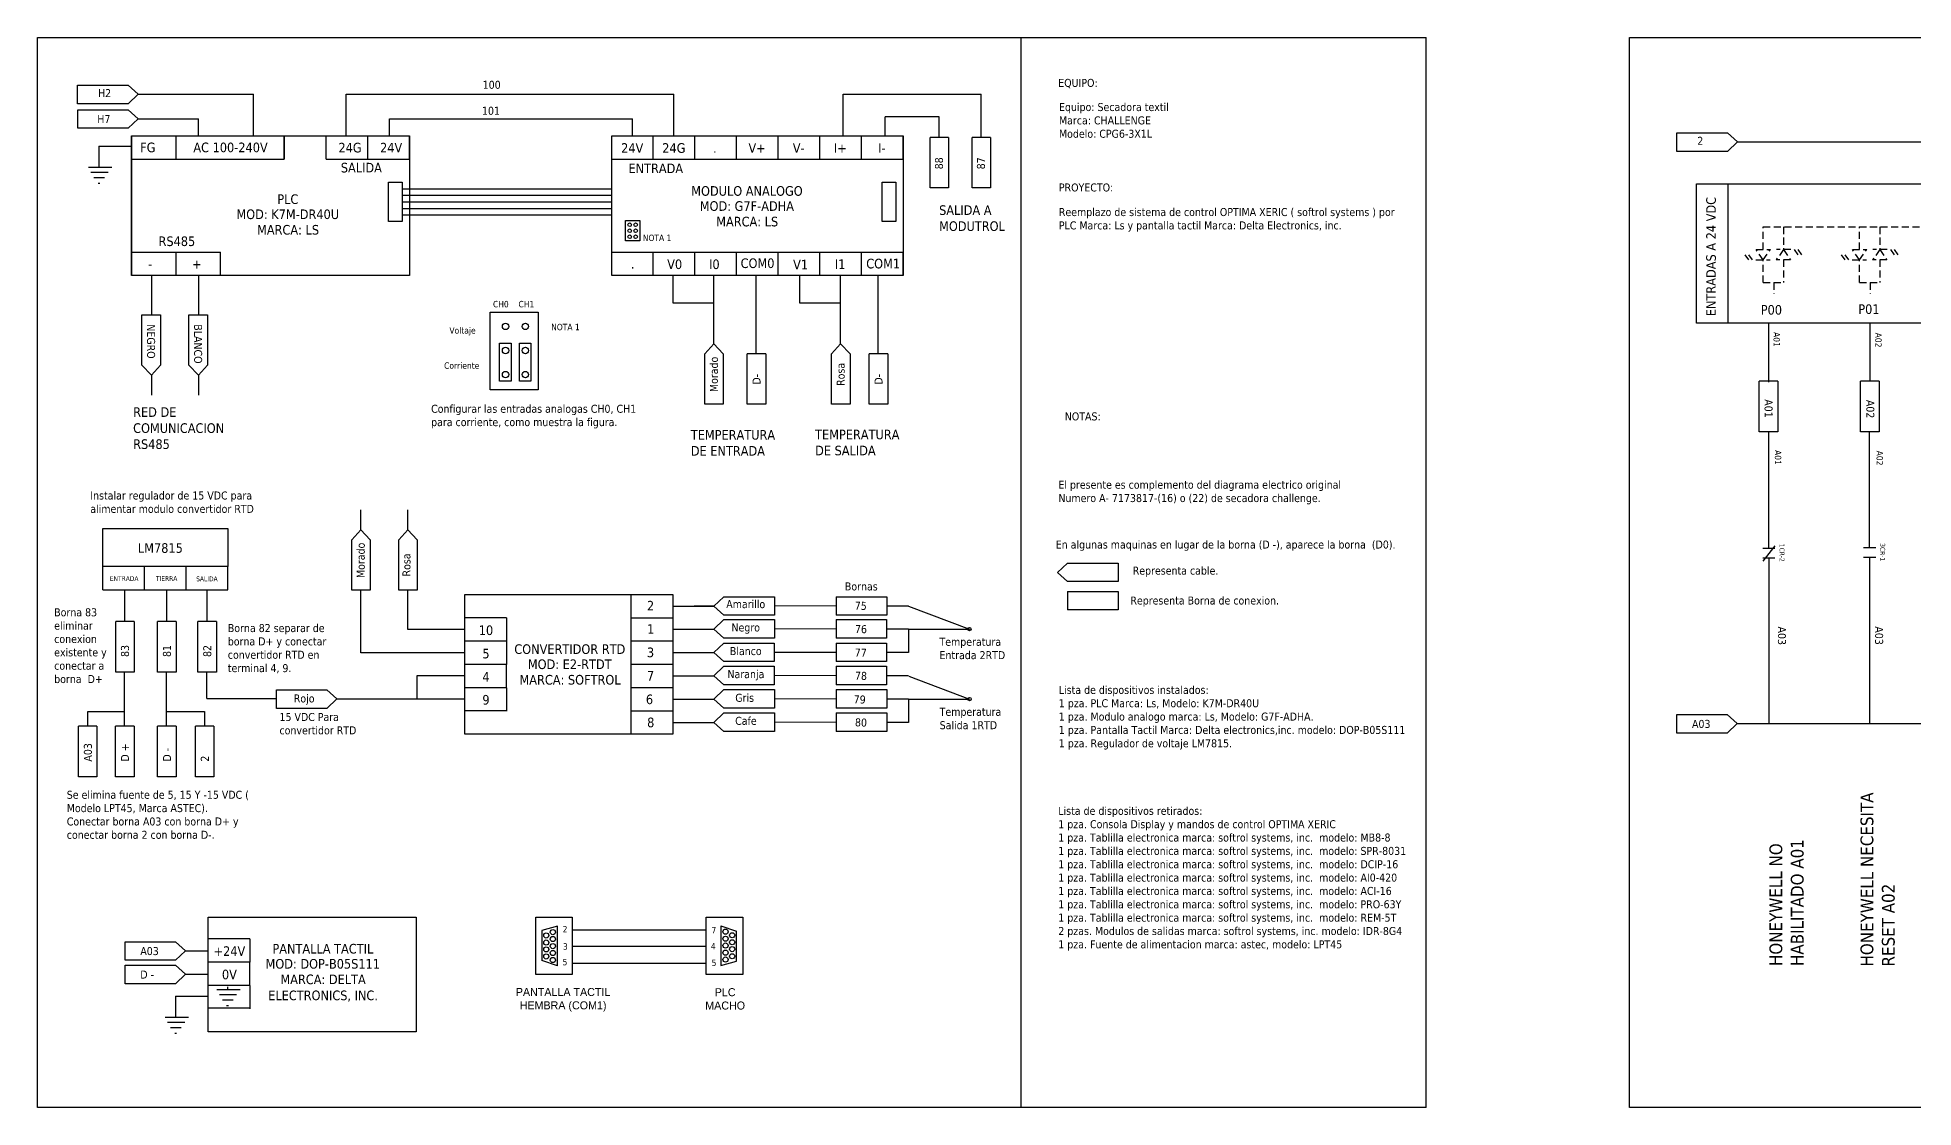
# Model space of a CAD drawing. Header units: millimetres. Extents: x 608 to 3138, y 804 to 1552.
# Drawn here: x 608 to 1194, y 1218 to 1552 of the extents above; entities that cross this region are included whole.
import ezdxf
from ezdxf.enums import TextEntityAlignment as Align

# ---------------------------------------------------------------- set-up
doc = ezdxf.new("R2010")
doc.units = ezdxf.units.MM
doc.linetypes.add('LÍNEAS_OCULTAS2', pattern=[4.7625, 3.175, -1.5875])
doc.layers.add('0 @ 1', color=7, linetype='Continuous')
doc.layers.add('Capa1', color=7, linetype='LÍNEAS_OCULTAS2')
doc.styles.add('Tahoma', font='tahoma.ttf')

# ---------------------------------------------------------------- blocks, each defined once
blk = doc.blocks.new('*U20')
at = {"linetype": 'Continuous'}
for p, q in [((-2.4, 1.92), (2.4, -1.92)), ((-1.5, 1.92), (-1.5, -1.92)), ((1.5, 1.92), (1.5, -1.92))]:
    blk.add_line(p, q, dxfattribs=at)
at = {"style": 'Tahoma'}
for tag, p in [('Descripción', (0, 8.73)), ('Diseñador de referencia', (-0.18, 3.37))]:
    blk.add_attdef(tag, text='', height=1.5, dxfattribs=at).set_placement(p, align=Align.CENTER)
at = {"linetype": 'Continuous', "style": 'Tahoma', "flags": 8}
blk.add_attdef('Terminal 1', text='', height=1.5, dxfattribs=at).set_placement((-3.17, -0.8), align=Align.TOP_RIGHT)
blk.add_attdef('Terminal 2', text='', height=1.5, dxfattribs=at).set_placement((3.17, -0.8), align=Align.TOP_LEFT)
blk = doc.blocks.new('*U23')
at = {"linetype": 'Continuous'}
for p, q in [((-1.5, 1.92), (-1.5, -1.92)), ((1.5, 1.92), (1.5, -1.92))]:
    blk.add_line(p, q, dxfattribs=at)
at = {"style": 'Tahoma'}
for tag, p in [('Descripción', (0, 8.73)), ('Diseñador de referencia', (-0.18, 3.37))]:
    blk.add_attdef(tag, text='', height=1.5, dxfattribs=at).set_placement(p, align=Align.CENTER)
at = {"linetype": 'Continuous', "style": 'Tahoma', "flags": 8}
blk.add_attdef('Terminal 1', text='', height=1.5, dxfattribs=at).set_placement((-3.17, -0.8), align=Align.TOP_RIGHT)
blk.add_attdef('Terminal 2', text='', height=1.5, dxfattribs=at).set_placement((3.17, -0.8), align=Align.TOP_LEFT)

msp = doc.modelspace()

# ---------------------------------------------------------------- linework, layer by layer
for p, q in [((608.055, 1217.78), (608.055, 1551.78)), ((608.055, 1551.78), (1041.85, 1551.78)), ((915.194, 1551.78), (915.194, 1217.78)), ((1041.85, 1217.78), (1041.85, 1551.78)), ((1105.353, 1217.78), (1105.353, 1551.78)), ((1105.353, 1551.78), (1539.148, 1551.78)), ((620.594, 1536.894), (636.363, 1536.894)), ((620.594, 1531.13), (620.594, 1536.894)), ((636.363, 1536.894), (639.487, 1534.087)), ((636.363, 1531.13), (620.594, 1531.13)), ((639.487, 1534.087), (636.363, 1531.13)), ((639.487, 1534.087), (675.497, 1534.087)), ((675.497, 1521.052), (675.497, 1534.087)), ((704.455, 1534.087), (806.774, 1534.087)), ((704.455, 1521.052), (704.455, 1534.087)), ((806.774, 1521.052), (806.774, 1534.087)), ((859.66, 1521.052), (859.66, 1534.087)), ((859.66, 1534.087), (902.773, 1534.087)), ((902.773, 1520.606), (902.773, 1534.087)), ((620.619, 1529.204), (636.389, 1529.204)), ((620.619, 1523.44), (620.619, 1529.204)), ((636.389, 1529.204), (639.512, 1526.397)), ((639.512, 1526.397), (636.389, 1523.44)), ((639.512, 1526.397), (658.386, 1526.397)), ((658.386, 1521.052), (658.386, 1526.397)), ((717.99, 1526.397), (793.931, 1526.397)), ((717.99, 1521.052), (717.99, 1526.397)), ((793.931, 1521.052), (793.931, 1526.397)), ((872.795, 1521.052), (872.795, 1526.988)), ((889.673, 1526.988), (872.795, 1526.988)), ((889.673, 1520.606), (889.673, 1526.988)), ((636.389, 1523.44), (620.619, 1523.44)), ((627.247, 1517.852), (627.247, 1511.362)), ((627.247, 1517.852), (637.45, 1517.852)), ((651.353, 1513.765), (651.353, 1521.052)), ((685.093, 1513.765), (685.093, 1521.052)), ((685.194, 1513.765), (685.194, 1521.052)), ((698.194, 1513.765), (698.194, 1521.052)), ((711.194, 1513.765), (711.194, 1521.052)), ((724.194, 1513.765), (724.194, 1521.052)), ((800.405, 1513.765), (800.405, 1521.052)), ((813.405, 1513.765), (813.405, 1521.052)), ((826.405, 1513.765), (826.405, 1521.052)), ((839.405, 1513.765), (839.405, 1521.052)), ((852.405, 1513.765), (852.405, 1521.052)), ((865.405, 1513.765), (865.405, 1521.052)), ((878.405, 1513.765), (878.405, 1521.052)), ((886.866, 1504.836), (886.866, 1520.606)), ((892.629, 1520.606), (886.866, 1520.606)), ((892.629, 1520.606), (892.629, 1504.836)), ((899.966, 1504.836), (899.966, 1520.606)), ((905.729, 1520.606), (899.966, 1520.606)), ((905.729, 1520.606), (905.729, 1504.836)), ((1120.125, 1521.992), (1135.895, 1521.992)), ((1120.125, 1516.228), (1120.125, 1521.992)), ((1135.895, 1521.992), (1139.018, 1519.184)), ((1139.018, 1519.184), (1135.895, 1516.228)), ((1139.018, 1519.184), (1267.203, 1519.184)), ((637.45, 1513.765), (685.093, 1513.765)), ((698.194, 1513.765), (724.194, 1513.765)), ((787.405, 1513.765), (878.405, 1513.765)), ((1135.895, 1516.228), (1120.125, 1516.228)), ((623.966, 1511.362), (631.278, 1511.362)), ((624.738, 1509.774), (630.097, 1509.774)), ((625.692, 1508.05), (629.007, 1508.05)), ((627.009, 1506.326), (627.554, 1506.326)), ((1136.068, 1506.15), (1136.068, 1462.582)), ((721.961, 1504.598), (787.405, 1504.598)), ((721.961, 1502.545), (787.405, 1502.545)), ((721.961, 1500.492), (787.405, 1500.492)), ((892.629, 1504.836), (886.866, 1504.836)), ((905.729, 1504.836), (899.966, 1504.836)), ((721.961, 1498.439), (787.405, 1498.439)), ((721.961, 1496.386), (787.405, 1496.386)), ((637.45, 1484.771), (651.353, 1484.771)), ((651.353, 1477.484), (651.353, 1484.771)), ((651.353, 1484.771), (665.256, 1484.771)), ((665.256, 1477.484), (665.256, 1484.771)), ((787.405, 1484.771), (878.405, 1484.771)), ((800.405, 1477.484), (800.405, 1484.771)), ((813.405, 1477.484), (813.405, 1484.771)), ((826.405, 1477.484), (826.405, 1484.771)), ((839.405, 1477.484), (839.405, 1484.771)), ((852.405, 1477.484), (852.405, 1484.771)), ((865.405, 1477.484), (865.405, 1484.771)), ((878.405, 1477.484), (878.405, 1484.771)), ((643.626, 1477.484), (643.626, 1465.245)), ((658.314, 1477.484), (658.314, 1465.245)), ((806.564, 1468.83), (806.564, 1477.484)), ((819.313, 1456.201), (819.313, 1477.484)), ((832.554, 1453.078), (832.554, 1477.484)), ((846.145, 1468.83), (846.145, 1477.484)), ((858.894, 1456.201), (858.894, 1477.484)), ((870.653, 1453.078), (870.653, 1477.484)), ((640.67, 1449.475), (640.67, 1465.245)), ((640.67, 1465.245), (646.433, 1465.245)), ((646.433, 1465.245), (646.433, 1449.475)), ((655.358, 1449.475), (655.358, 1465.245)), ((655.358, 1465.245), (661.121, 1465.245)), ((661.121, 1465.245), (661.121, 1449.475)), ((819.313, 1468.83), (806.564, 1468.83)), ((858.894, 1468.83), (846.145, 1468.83)), ((1148.725, 1462.595), (1148.725, 1455.19)), ((1148.725, 1462.582), (1148.725, 1444.236)), ((1180.394, 1462.589), (1180.394, 1444.467)), ((816.506, 1453.078), (819.313, 1456.201)), ((819.313, 1456.201), (822.269, 1453.078)), ((856.087, 1453.078), (858.894, 1456.201)), ((858.894, 1456.201), (861.85, 1453.078)), ((643.626, 1446.352), (640.67, 1449.475)), ((646.433, 1449.475), (643.626, 1446.352)), ((658.314, 1446.352), (655.358, 1449.475)), ((661.121, 1449.475), (658.314, 1446.352)), ((816.506, 1437.308), (816.506, 1453.078)), ((822.269, 1453.078), (822.269, 1437.308)), ((829.746, 1437.308), (829.746, 1453.078)), ((835.51, 1453.078), (829.746, 1453.078)), ((835.51, 1453.078), (835.51, 1437.308)), ((856.087, 1437.308), (856.087, 1453.078)), ((861.85, 1453.078), (861.85, 1437.308)), ((867.846, 1437.308), (867.846, 1453.078)), ((873.61, 1453.078), (867.846, 1453.078)), ((873.61, 1453.078), (873.61, 1437.308)), ((643.626, 1446.352), (643.626, 1440.152)), ((658.314, 1446.352), (658.314, 1440.152)), ((1145.843, 1428.704), (1145.843, 1444.474)), ((1151.607, 1444.474), (1145.843, 1444.474)), ((1151.607, 1444.474), (1151.607, 1428.704)), ((1177.512, 1428.697), (1177.512, 1444.467)), ((1183.276, 1444.467), (1177.512, 1444.467)), ((1183.276, 1444.467), (1183.276, 1428.697)), ((822.269, 1437.308), (816.506, 1437.308)), ((835.51, 1437.308), (829.746, 1437.308)), ((861.85, 1437.308), (856.087, 1437.308)), ((873.61, 1437.308), (867.846, 1437.308)), ((1151.607, 1428.704), (1145.843, 1428.704)), ((1148.725, 1428.704), (1148.725, 1392.35)), ((1183.276, 1428.697), (1177.512, 1428.697)), ((1180.188, 1428.697), (1180.188, 1392.534)), ((709.003, 1398.147), (709.003, 1404.347)), ((723.691, 1398.147), (723.691, 1404.347)), ((706.196, 1395.024), (709.003, 1398.147)), ((706.196, 1379.254), (706.196, 1395.024)), ((709.003, 1398.147), (711.959, 1395.024)), ((711.959, 1395.024), (711.96, 1379.254)), ((720.884, 1395.024), (723.691, 1398.147)), ((720.884, 1379.254), (720.884, 1395.024)), ((723.691, 1398.147), (726.648, 1395.024)), ((726.648, 1395.024), (726.648, 1379.254)), ((1148.831, 1389.344), (1148.831, 1337.609)), ((1180.294, 1389.528), (1180.294, 1337.609)), ((628.508, 1379.395), (628.508, 1386.682)), ((641.508, 1379.395), (641.508, 1386.682)), ((654.508, 1379.395), (654.508, 1386.682)), ((667.508, 1379.395), (667.508, 1386.682)), ((926.68, 1384.78), (929.803, 1387.736)), ((929.803, 1381.973), (926.68, 1384.78)), ((929.803, 1387.736), (945.573, 1387.736)), ((945.573, 1387.736), (945.573, 1381.973)), ((628.508, 1379.395), (667.508, 1379.395)), ((635.349, 1369.436), (635.349, 1379.395)), ((648.449, 1369.436), (648.449, 1379.395)), ((661.056, 1369.436), (661.056, 1379.395)), ((711.96, 1379.254), (706.196, 1379.254)), ((709.003, 1359.728), (709.003, 1379.254)), ((726.648, 1379.254), (720.884, 1379.254)), ((723.691, 1367.015), (723.691, 1379.254)), ((793.535, 1370.623), (793.535, 1377.91)), ((819.319, 1374.266), (822.442, 1377.223)), ((822.442, 1377.223), (838.211, 1377.223)), ((838.211, 1377.223), (838.211, 1371.459)), ((857.53, 1377.223), (873.299, 1377.223)), ((857.53, 1377.223), (857.53, 1371.459)), ((873.299, 1377.223), (873.299, 1371.459)), ((945.573, 1381.973), (929.803, 1381.973)), ((929.803, 1378.89), (945.573, 1378.89)), ((929.803, 1378.89), (929.803, 1373.127)), ((945.573, 1378.89), (945.573, 1373.127)), ((806.475, 1374.267), (819.318, 1374.267)), ((819.319, 1374.266), (813.119, 1374.266)), ((822.442, 1371.459), (819.319, 1374.266)), ((838.211, 1371.459), (822.442, 1371.459)), ((857.53, 1374.341), (838.211, 1374.266)), ((873.299, 1371.459), (857.53, 1371.459)), ((880.135, 1374.267), (873.299, 1374.267)), ((880.135, 1374.267), (899.138, 1367.134)), ((945.573, 1373.127), (929.803, 1373.127)), ((632.467, 1353.666), (632.467, 1369.436)), ((638.23, 1369.436), (632.467, 1369.436)), ((638.23, 1369.436), (638.23, 1353.666)), ((645.567, 1353.666), (645.567, 1369.436)), ((651.33, 1369.436), (645.567, 1369.436)), ((651.33, 1369.436), (651.33, 1353.666)), ((658.175, 1353.666), (658.174, 1369.436)), ((663.938, 1369.436), (658.174, 1369.436)), ((663.938, 1369.436), (663.938, 1353.666)), ((741.535, 1367.015), (723.691, 1367.015)), ((754.535, 1370.623), (741.594, 1370.623)), ((754.535, 1370.623), (754.535, 1363.336)), ((793.535, 1363.491), (793.535, 1370.778)), ((793.535, 1370.623), (806.475, 1370.623)), ((806.475, 1367.134), (819.319, 1367.134)), ((819.319, 1367.134), (822.442, 1370.09)), ((822.442, 1364.327), (819.319, 1367.134)), ((822.442, 1370.09), (838.211, 1370.09)), ((838.211, 1370.09), (838.212, 1364.327)), ((857.53, 1367.209), (838.211, 1367.134)), ((857.47, 1370.091), (873.24, 1370.091)), ((857.53, 1370.091), (857.53, 1364.327)), ((873.24, 1370.091), (873.24, 1364.327)), ((880.076, 1367.134), (873.24, 1367.134)), ((880.076, 1367.134), (880.076, 1359.77)), ((880.076, 1367.134), (899.138, 1367.134)), ((741.535, 1359.728), (709.003, 1359.728)), ((754.535, 1363.336), (741.594, 1363.336)), ((754.535, 1363.336), (754.535, 1356.049)), ((793.535, 1356.204), (793.535, 1363.491)), ((793.535, 1363.491), (806.475, 1363.491)), ((806.475, 1359.77), (819.259, 1359.77)), ((819.259, 1359.77), (822.382, 1362.726)), ((822.382, 1356.962), (819.259, 1359.77)), ((822.382, 1362.726), (838.152, 1362.726)), ((838.212, 1364.327), (822.442, 1364.327)), ((838.152, 1362.726), (838.152, 1356.962)), ((857.53, 1359.844), (838.211, 1359.77)), ((873.24, 1364.327), (857.47, 1364.327)), ((857.47, 1362.726), (873.24, 1362.726)), ((857.47, 1362.726), (857.47, 1356.962)), ((873.24, 1362.726), (873.24, 1356.962)), ((880.076, 1359.77), (873.24, 1359.77)), ((638.23, 1353.666), (632.467, 1353.666)), ((635.239, 1336.773), (635.239, 1353.666)), ((651.33, 1353.666), (645.567, 1353.666)), ((648.374, 1336.773), (648.374, 1353.666)), ((663.938, 1353.666), (658.175, 1353.666)), ((660.946, 1345.398), (660.946, 1353.666)), ((754.535, 1356.049), (741.594, 1356.049)), ((754.535, 1348.761), (754.535, 1356.049)), ((793.535, 1348.916), (793.535, 1356.204)), ((793.535, 1356.204), (806.475, 1356.204)), ((819.259, 1352.56), (822.382, 1355.516)), ((838.152, 1356.962), (822.382, 1356.962)), ((822.382, 1355.516), (838.152, 1355.516)), ((838.152, 1355.516), (838.152, 1349.753)), ((873.24, 1356.962), (857.47, 1356.962)), ((857.47, 1355.516), (873.24, 1355.516)), ((857.47, 1355.516), (857.47, 1349.753)), ((873.24, 1355.516), (873.24, 1349.753)), ((682.696, 1348.131), (698.466, 1348.131)), ((682.696, 1342.367), (682.696, 1348.131)), ((698.466, 1348.131), (701.589, 1345.324)), ((741.535, 1352.498), (726.556, 1352.498)), ((726.556, 1352.498), (726.556, 1345.324)), ((754.535, 1348.761), (741.594, 1348.761)), ((754.535, 1348.761), (754.535, 1341.474)), ((793.535, 1341.629), (793.535, 1348.916)), ((793.535, 1348.916), (806.475, 1348.916)), ((806.475, 1352.56), (819.259, 1352.56)), ((822.382, 1349.753), (819.259, 1352.56)), ((819.319, 1345.273), (822.442, 1348.229)), ((838.152, 1349.753), (822.382, 1349.753)), ((822.442, 1348.229), (838.211, 1348.229)), ((857.47, 1352.634), (838.152, 1352.56)), ((838.211, 1348.229), (838.211, 1342.465)), ((873.24, 1349.753), (857.47, 1349.753)), ((857.53, 1348.229), (873.299, 1348.229)), ((857.53, 1348.229), (857.53, 1342.466)), ((880.076, 1352.56), (873.24, 1352.56)), ((873.299, 1348.229), (873.299, 1342.466)), ((880.195, 1352.405), (899.197, 1345.273)), ((660.946, 1345.398), (682.696, 1345.398)), ((664.336, 1345.398), (676.575, 1345.398)), ((698.466, 1342.367), (682.696, 1342.367)), ((701.589, 1345.324), (698.466, 1342.367)), ((701.589, 1345.324), (741.535, 1345.324)), ((806.535, 1345.273), (819.319, 1345.273)), ((822.442, 1342.465), (819.319, 1345.273)), ((838.211, 1342.465), (822.442, 1342.465)), ((857.53, 1345.347), (838.211, 1345.273)), ((873.299, 1342.466), (857.53, 1342.466)), ((880.135, 1345.273), (873.299, 1345.273)), ((880.135, 1345.273), (880.135, 1337.986)), ((880.135, 1345.273), (899.197, 1345.273)), ((620.842, 1321.003), (620.842, 1336.773)), ((626.605, 1336.773), (620.842, 1336.773)), ((623.724, 1336.773), (623.724, 1341.373)), ((623.724, 1341.373), (635.239, 1341.373)), ((626.605, 1336.773), (626.605, 1321.003)), ((632.432, 1321.003), (632.431, 1336.773)), ((638.195, 1336.773), (632.431, 1336.773)), ((638.195, 1336.773), (638.195, 1321.003)), ((645.567, 1321.003), (645.567, 1336.773)), ((651.33, 1336.773), (645.567, 1336.773)), ((648.374, 1341.373), (660.259, 1341.373)), ((651.33, 1336.773), (651.33, 1321.003)), ((657.377, 1321.003), (657.377, 1336.773)), ((663.141, 1336.773), (657.377, 1336.773)), ((660.259, 1341.373), (660.259, 1336.773)), ((663.141, 1336.773), (663.141, 1321.003)), ((754.535, 1341.629), (741.594, 1341.629)), ((793.535, 1334.342), (793.535, 1341.629)), ((793.535, 1341.629), (806.475, 1341.629)), ((806.475, 1337.937), (819.362, 1337.95)), ((819.319, 1337.989), (822.442, 1340.945)), ((822.442, 1335.181), (819.319, 1337.989)), ((822.442, 1340.945), (838.211, 1340.945)), ((838.211, 1340.945), (838.211, 1335.181)), ((857.53, 1338.06), (838.211, 1337.986)), ((857.53, 1340.942), (873.299, 1340.942)), ((857.53, 1340.942), (857.53, 1335.178)), ((873.299, 1340.942), (873.299, 1335.178)), ((880.135, 1337.986), (873.299, 1337.986)), ((1120.099, 1340.416), (1135.869, 1340.416)), ((1120.099, 1334.653), (1120.099, 1340.416)), ((1135.869, 1340.416), (1138.992, 1337.609)), ((1138.992, 1337.609), (1135.869, 1334.653)), ((1138.992, 1337.609), (1212.688, 1337.609)), ((838.211, 1335.181), (822.442, 1335.181)), ((873.299, 1335.178), (857.53, 1335.178)), ((1135.869, 1334.653), (1120.099, 1334.653)), ((626.605, 1321.003), (620.842, 1321.003)), ((638.195, 1321.003), (632.432, 1321.003)), ((651.33, 1321.003), (645.567, 1321.003)), ((663.141, 1321.003), (657.377, 1321.003)), ((770.491, 1274.366), (765.585, 1273.025)), ((765.585, 1273.025), (765.585, 1263.657)), ((770.491, 1261.994), (770.491, 1274.366)), ((775.057, 1273.218), (816.937, 1273.218)), ((821.503, 1274.469), (821.503, 1262.098)), ((821.503, 1274.469), (826.409, 1272.806)), ((826.409, 1263.439), (826.409, 1272.806)), ((635.42, 1269.509), (651.189, 1269.509)), ((635.42, 1263.746), (635.42, 1269.509)), ((651.189, 1269.509), (654.313, 1266.702)), ((654.313, 1266.702), (651.189, 1263.746)), ((654.313, 1266.702), (661.396, 1266.702)), ((674.396, 1270.453), (661.455, 1270.453)), ((674.396, 1270.453), (674.396, 1263.166)), ((775.057, 1268.098), (816.937, 1268.098)), ((651.189, 1263.746), (635.42, 1263.746)), ((635.42, 1262.172), (651.189, 1262.172)), ((635.42, 1256.409), (635.42, 1262.172)), ((651.189, 1262.172), (654.313, 1259.365)), ((674.396, 1263.166), (661.455, 1263.166)), ((674.396, 1255.879), (674.396, 1263.166)), ((770.491, 1261.994), (765.585, 1263.657)), ((775.057, 1262.822), (816.937, 1262.822)), ((821.503, 1262.098), (826.409, 1263.439)), ((651.189, 1256.409), (635.42, 1256.409)), ((654.313, 1259.365), (651.189, 1256.409)), ((654.313, 1259.365), (661.396, 1259.365)), ((674.396, 1255.879), (661.455, 1255.879)), ((664.077, 1254.649), (671.389, 1254.649)), ((667.358, 1255.445), (667.358, 1254.649)), ((674.396, 1255.879), (674.396, 1248.592)), ((651.192, 1252.5), (651.192, 1246.01)), ((651.192, 1252.5), (661.396, 1252.5)), ((674.396, 1248.747), (661.455, 1248.747)), ((664.85, 1253.061), (670.209, 1253.061)), ((665.803, 1251.337), (669.119, 1251.337)), ((667.12, 1249.613), (667.665, 1249.613)), ((647.911, 1246.01), (655.223, 1246.01)), ((648.683, 1244.422), (654.043, 1244.422)), ((649.637, 1242.698), (652.953, 1242.698)), ((650.954, 1240.974), (651.499, 1240.974)), ((1041.85, 1217.78), (608.055, 1217.78)), ((1539.148, 1217.78), (1105.353, 1217.78))]:
    msp.add_line(p, q)
for points in [[(637.45, 1521.052), (637.45, 1521.052), (637.45, 1477.484), (637.45, 1477.484)], [(637.45, 1521.052), (724.194, 1521.052), (724.194, 1477.484), (637.45, 1477.484)], [(787.405, 1521.052), (878.424, 1521.052), (878.424, 1477.484), (787.405, 1477.484)], [(717.701, 1506.65), (721.961, 1506.65), (721.961, 1494.386), (717.701, 1494.386)], [(871.931, 1506.65), (876.191, 1506.65), (876.191, 1494.386), (871.931, 1494.386)], [(1126.231, 1506.15), (1511.245, 1506.15), (1511.245, 1462.582), (1126.231, 1462.582)], [(791.71, 1494.717), (796.183, 1494.717), (796.183, 1488.27), (791.71, 1488.27)], [(749.409, 1466.02), (764.438, 1466.02), (764.438, 1441.758), (749.409, 1441.758)], [(752.404, 1456.338), (756.003, 1456.338), (756.003, 1444.478), (752.404, 1444.478)], [(758.597, 1456.338), (762.196, 1456.338), (762.196, 1444.478), (758.597, 1444.478)], [(628.508, 1398.559), (667.508, 1398.559), (667.508, 1386.682), (628.508, 1386.682)], [(741.535, 1377.91), (806.475, 1377.91), (806.475, 1334.342), (741.535, 1334.342)], [(661.396, 1277.208), (726.336, 1277.208), (726.336, 1241.354), (661.396, 1241.354)], [(763.666, 1259.309), (763.666, 1277.154), (775.057, 1277.154), (775.057, 1259.309)], [(828.328, 1277.154), (828.328, 1259.309), (816.937, 1259.309), (816.937, 1277.154)]]:
    msp.add_lwpolyline(points, close=True)
for centre, radius in [((793.02, 1493.319), 0.569), ((793.02, 1491.459), 0.569), ((793.02, 1489.599), 0.569), ((794.879, 1493.319), 0.569), ((794.879, 1491.459), 0.569), ((794.879, 1489.599), 0.569), ((754.24, 1461.603), 0.995), ((760.433, 1461.603), 0.995), ((754.24, 1454.081), 0.995), ((760.433, 1454.081), 0.995), ((754.24, 1446.558), 0.995), ((760.433, 1446.558), 0.995), ((899.138, 1367.134), 0.527), ((899.197, 1345.273), 0.527), ((766.965, 1271.481), 0.802), ((769.037, 1272.515), 0.802), ((822.957, 1272.653), 0.802), ((825.029, 1271.537), 0.802), ((766.965, 1269.257), 0.802), ((766.965, 1267.12), 0.802), ((766.965, 1264.926), 0.802), ((769.037, 1270.365), 0.802), ((769.037, 1268.141), 0.802), ((769.037, 1266.004), 0.802), ((822.957, 1270.459), 0.802), ((822.957, 1268.322), 0.802), ((822.957, 1266.098), 0.802), ((825.029, 1269.343), 0.802), ((825.029, 1267.206), 0.802), ((825.029, 1264.982), 0.802), ((769.037, 1263.81), 0.802), ((822.957, 1263.948), 0.802)]:
    msp.add_circle(centre, radius)
at = {"layer": 'Capa1', "ltscale": 0.7}
for p, q in [((1147.044, 1485.567), (1147.044, 1492.667)), ((1147.044, 1492.667), (1153.442, 1492.667)), ((1147.044, 1492.667), (1499.8, 1492.667)), ((1153.442, 1492.667), (1153.442, 1485.567)), ((1177.139, 1485.567), (1177.139, 1492.667)), ((1177.139, 1492.667), (1183.537, 1492.667)), ((1183.537, 1492.667), (1183.537, 1485.567)), ((1142.589, 1482.376), (1141.489, 1483.971)), ((1143.69, 1482.376), (1142.589, 1483.971)), ((1144.843, 1485.567), (1149.341, 1485.567)), ((1147.044, 1482.376), (1144.843, 1485.567)), ((1147.044, 1482.376), (1149.341, 1485.567)), ((1153.442, 1485.567), (1151.145, 1482.376)), ((1155.695, 1485.567), (1151.198, 1485.567)), ((1153.442, 1485.567), (1155.642, 1482.376)), ((1156.796, 1485.567), (1157.896, 1483.971)), ((1157.896, 1485.567), (1158.996, 1483.971)), ((1172.685, 1482.376), (1171.584, 1483.971)), ((1173.785, 1482.376), (1172.685, 1483.971)), ((1174.938, 1485.567), (1179.436, 1485.567)), ((1177.139, 1482.376), (1174.938, 1485.567)), ((1177.139, 1482.376), (1179.436, 1485.567)), ((1183.537, 1485.567), (1181.24, 1482.376)), ((1185.791, 1485.567), (1181.293, 1485.567)), ((1183.537, 1485.567), (1185.738, 1482.376)), ((1186.891, 1485.567), (1187.991, 1483.971)), ((1187.991, 1485.567), (1189.092, 1483.971)), ((1144.79, 1482.376), (1149.288, 1482.376)), ((1147.044, 1475.276), (1147.044, 1482.376)), ((1155.642, 1482.376), (1151.145, 1482.376)), ((1155.642, 1482.376), (1151.145, 1482.376)), ((1153.442, 1482.376), (1153.442, 1475.276)), ((1174.885, 1482.376), (1179.383, 1482.376)), ((1177.139, 1475.276), (1177.139, 1482.376)), ((1185.738, 1482.376), (1181.24, 1482.376)), ((1185.738, 1482.376), (1181.24, 1482.376)), ((1183.537, 1482.376), (1183.537, 1475.276)), ((1147.044, 1475.276), (1153.442, 1475.276)), ((1147.044, 1475.276), (1153.442, 1475.276)), ((1150.37, 1475.276), (1150.37, 1471.83)), ((1177.139, 1475.276), (1183.537, 1475.276)), ((1177.139, 1475.276), (1183.537, 1475.276)), ((1180.465, 1475.276), (1180.465, 1471.83))]:
    msp.add_line(p, q, dxfattribs=at)

# ---------------------------------------------------------------- block references
at = {"layer": '0 @ 1'}
ref = msp.add_blockref('*U20', (1148.836, 1390.749), dxfattribs=dict(at, rotation=270))
ref.add_attrib('Diseñador de referencia', '1CR-2', dxfattribs={"layer": '0', "height": 1.5, "rotation": 270, "style": 'Tahoma'}).set_placement((1152.205, 1390.929), align=Align.CENTER)
ref = msp.add_blockref('*U23', (1180.299, 1390.934), dxfattribs=dict(at, rotation=270))
ref.add_attrib('Diseñador de referencia', '3CR-1', dxfattribs={"layer": '0', "height": 1.5, "rotation": 270, "style": 'Tahoma'}).set_placement((1183.669, 1391.113), align=Align.CENTER)

# ---------------------------------------------------------------- texts
at = {"style": 'Tahoma'}
for s, insert, char_height, width, attachment_point in [('H2', (626.958, 1535.693), 2.5, 15.27778, 1), ('100', (747.102, 1538.289), 2.5, 15.27778, 1), ('EQUIPO:', (926.883, 1538.874), 2.5, 57.58905, 1), ('101', (746.871, 1530.178), 2.5, 15.27778, 1), ('Equipo: Secadora textil\\PMarca: CHALLENGE\\PModelo: CPG6-3X1L', (927.119, 1531.335), 2.5, 107.81633, 1), ('H7', (626.727, 1527.583), 2.5, 15.27778, 1), ('FG', (640.119, 1518.987), 3, 15.27778, 1), ('AC 100-240V', (656.728, 1518.987), 3, 25.08797, 1), ('24G', (702.048, 1518.909), 3, 15.27778, 1), ('24V', (715.048, 1518.909), 3, 15.27778, 1), ('24V', (793.811, 1518.797), 3, 15.27778, 2), ('24G', (806.811, 1518.797), 3, 15.27778, 2), ('V+', (832.811, 1518.797), 3, 15.27778, 2), ('V-', (845.811, 1518.797), 3, 15.27778, 2), ('I+', (858.811, 1518.797), 3, 15.27778, 2), ('I-', (871.811, 1518.797), 3, 15.27778, 2), ('2', (1126.489, 1520.791), 2.5, 15.27778, 1), ('SALIDA', (702.791, 1512.668), 3, 15.27778, 1), ('ENTRADA', (792.632, 1512.45), 3, 15.27778, 1), ('  .', (818.489, 1518.797), 3, 15.27778, 2), ('PROYECTO:', (927.079, 1506.226), 2.5, 57.58905, 1), ('PLC', (686.241, 1502.832), 3, 60.94912, 2), ('MODULO ANALOGO', (829.656, 1505.395), 3, 60.94912, 2), ('MOD: G7F-ADHA', (829.63, 1500.679), 3, 60.94912, 2), ('MOD: K7M-DR40U', (686.215, 1498.117), 3, 60.94912, 2), ('MARCA: LS', (829.728, 1495.83), 3, 60.94912, 2), ('SALIDA A \\PMODUTROL', (889.671, 1499.412), 3, 26.0697, 1), ('Reemplazo de sistema de control OPTIMA XERIC ( softrol systems ) por PLC Marca: Ls y pantalla tactil Marca: Delta Electronics, inc.', (927.074, 1498.557), 2.5, 107.81633, 1), ('RS485', (645.856, 1489.695), 3, 15.27778, 1), ('MARCA: LS', (686.313, 1493.267), 3, 60.94912, 2), ('NOTA 1', (801.591, 1490.256), 2, 16.36128, 2), ('V0', (807.072, 1482.514), 3, 15.27778, 2), ('  I0', (818.343, 1482.514), 3, 15.27778, 2), ('COM0', (832.961, 1482.832), 3, 15.27778, 2), ('I1', (858.75, 1482.514), 3, 15.27778, 2), ('COM1', (872.192, 1482.717), 3, 15.27778, 2), ('  -', (640.346, 1482.58), 3, 15.27778, 1), (' +', (655.217, 1482.58), 3, 15.27778, 1), ('  .', (792.804, 1482.629), 3, 15.27778, 2), ('V1', (846.399, 1482.4), 3, 15.27778, 2), ('CH0', (752.776, 1469.564), 2, 16.36128, 2), ('CH1', (760.758, 1469.564), 2, 16.36128, 2), ('P00', (1146.32, 1468.281), 3, 15.27778, 1), ('P01', (1176.783, 1468.488), 3, 15.27778, 1), ('Voltaje', (740.81, 1461.34), 2, 16.36128, 2), ('NOTA 1', (772.967, 1462.414), 2, 16.36128, 2), ('Corriente', (740.56, 1450.369), 2, 16.36128, 2), ('RED DE COMUNICACION RS485', (637.922, 1436.362), 3, 32.4103, 1), ('Configurar las entradas analogas CH0, CH1 para corriente, como muestra la figura.', (730.994, 1437.143), 2.5, 66.76402, 1), ('NOTAS:', (928.916, 1434.766), 2.5, 57.58905, 1), ('TEMPERATURA DE ENTRADA', (812.117, 1429.257), 3, 26.0697, 1), ('TEMPERATURA DE SALIDA', (850.942, 1429.361), 3, 26.0697, 1), ('El presente es complemento del diagrama electrico original Numero A- 7173817-(16) o (22) de secadora challenge.', (926.925, 1413.441), 2.5, 99.3678, 1), ('Instalar regulador de 15 VDC para alimentar modulo convertidor RTD', (624.539, 1410.068), 2.5, 57.58905, 1), ('En algunas maquinas en lugar de la borna (D -), aparece la borna  (D0).', (926.098, 1394.762), 2.5, 112.43911, 1), ('LM7815', (639.414, 1393.925), 3, 15.27778, 1), ('ENTRADA', (630.644, 1383.616), 1.5, 15.27778, 1), ('TIERRA', (645.033, 1383.636), 1.5, 15.27778, 1), ('SALIDA', (657.609, 1383.542), 1.5, 15.27778, 1), ('Representa cable.', (950.143, 1386.62), 2.5, 99.3678, 1), ('Representa Borna de conexion.', (949.414, 1377.285), 2.5, 99.3678, 1), ('Borna 83 eliminar conexion existente y conectar a borna  D+', (613.26, 1373.606), 2.5, 19.72235, 1), ('2', (799.543, 1375.922), 3, 15.27778, 2), ('Borna 82 separar de borna D+ y conectar convertidor RTD en terminal 4, 9.', (667.492, 1368.687), 2.5, 34.13517, 1), ('10', (748.132, 1368.258), 3, 15.27778, 2), ('1', (799.603, 1368.635), 3, 15.27778, 2), ('5', (748.132, 1360.971), 3, 15.27778, 2), ('CONVERTIDOR RTD', (774.318, 1362.364), 3, 60.94912, 2), ('3', (799.543, 1361.348), 3, 15.27778, 2), ('4', (748.132, 1353.683), 3, 15.27778, 2), ('MOD: E2-RTDT', (774.292, 1357.648), 3, 60.94912, 2), ('7', (799.543, 1354.061), 3, 15.27778, 2), ('MARCA: SOFTROL', (774.39, 1352.799), 3, 60.94912, 2), ('Lista de dispositivos instalados:\\P1 pza. PLC Marca: Ls, Modelo: K7M-DR40U \\P1 pza. Modulo analogo marca: Ls, Modelo: G7F-ADHA. \\P1 pza. Pantalla Tactil Marca: Delta electronics,inc. modelo: DOP-B05S111\\P1 pza. Regulador de voltaje LM7815.', (927.053, 1349.386), 2.5, 110.82344, 1), ('9', (748.132, 1346.551), 3, 15.27778, 2), ('6', (799.207, 1346.684), 3, 15.27778, 2), ('15 VDC Para convertidor RTD', (683.631, 1340.925), 2.5, 28.89503, 1), ('8', (799.603, 1339.486), 3, 15.27778, 2), ('A03', (1124.839, 1338.763), 2.5, 15.27778, 1), ('Se elimina fuente de 5, 15 Y -15 VDC ( Modelo LPT45, Marca ASTEC). \\PConectar borna A03 con borna D+ y conectar borna 2 con borna D-.', (617.192, 1316.647), 2.5, 57.18352, 1), ('Lista de dispositivos retirados:\\P1 pza. Consola Display y mandos de control OPTIMA XERIC\\P1 pza. Tablilla electronica marca: softrol systems, inc.  modelo: MB8-8\\P1 pza. Tablilla electronica marca: softrol systems, inc.  modelo: SPR-8031\\P1 pza. Tablilla electronica marca: softrol systems, inc.  modelo: DCIP-16\\P1 pza. Tablilla electronica marca: softrol systems, inc.  modelo: AI0-420 \\P1 pza. Tablilla electronica marca: softrol systems, inc.  modelo: ACI-16 \\P1 pza. Tablilla electronica marca: softrol systems, inc.  modelo: PRO-63Y\\P1 pza. Tablilla electronica marca: softrol systems, inc.  modelo: REM-5T\\P2 pzas. Modulos de salidas marca: softrol systems, inc. modelo: IDR-8G4\\P1 pza. Fuente de alimentacion marca: astec, modelo: LPT45', (926.896, 1311.625), 2.5, 127.21286, 1), ('2', (772.074, 1274.428), 2, 2.33083, 1), ('7', (818.571, 1274.106), 2, 2.33083, 1), ('+24V', (667.993, 1268.088), 3, 15.27778, 2), ('PANTALLA TACTIL', (697.182, 1268.838), 3, 60.94912, 2), ('3', (772.175, 1269.04), 2, 2.33083, 1), ('4', (818.379, 1269.113), 2, 2.33083, 1), ('0V', (667.993, 1260.801), 3, 15.27778, 2), ('MOD: DOP-B05S111', (697.155, 1264.123), 3, 60.94912, 2), ('5', (772.042, 1264.161), 2, 2.33083, 1), ('5', (818.609, 1263.949), 2, 2.33083, 1), ('MARCA: DELTA \\PELECTRONICS, INC.', (697.254, 1259.274), 3, 70.81534, 2)]:
    msp.add_mtext(s, dxfattribs=dict(at, insert=insert, char_height=char_height, width=width, attachment_point=attachment_point))
for s, insert, char_height, width, attachment_point, rotation in [('88', (888.39, 1512.519), 2.5, 15.27778, 2, 90.000124), ('87', (901.49, 1512.519), 2.5, 15.27778, 2, 90.000124), ('ENTRADAS A 24 VDC', (1129.287, 1464.791), 3, 53.74005, 1, 90), ('NEGRO', (644.78, 1462.271), 2.5, 15.27778, 1, 270.000124), ('BLANCO', (659.468, 1462.271), 2.5, 15.27778, 1, 270.000124), ('A01', (1152.304, 1459.84), 2, 15.27778, 1, 270), ('A02', (1184.075, 1459.651), 2, 15.27778, 1, 270), ('Morado', (818.082, 1446.622), 2.5, 25.60746, 2, 90.000124), ('Rosa', (857.663, 1446.622), 2.5, 25.60746, 2, 90.000124), ('D-', (831.4, 1445.104), 2.5, 15.27778, 2, 90.000124), ('D-', (869.5, 1445.104), 2.5, 15.27778, 2, 90.000124), ('A01', (1150.019, 1438.863), 2.5, 15.27778, 1, 270), ('A02', (1181.79, 1438.675), 2.5, 15.27778, 1, 270), ('A01', (1152.717, 1423.002), 2, 15.27778, 1, 270), ('A02', (1184.489, 1422.813), 2, 15.27778, 1, 270), ('Morado', (707.772, 1388.568), 2.5, 25.60746, 2, 90.000124), ('Rosa', (722.041, 1387.143), 2.5, 22.07363, 2, 90.000124), ('Bornas', (860.234, 1381.685), 2.5, 22.07363, 1, 0.000124), ('Amarillo', (829.27, 1376.158), 2.5, 22.07363, 2, 0.000124), ('75', (865.247, 1375.651), 2.5, 15.27778, 2, 358.124336), ('Negro', (829.27, 1368.87), 2.5, 22.07363, 2, 0.000124), ('76', (865.307, 1368.364), 2.5, 15.27778, 2, 358.124336), ('A03', (1154.195, 1367.91), 2.5, 15.27778, 1, 270), ('A03', (1184.538, 1367.972), 2.5, 15.27778, 1, 270), ('83', (634.12, 1358.406), 2.5, 15.27778, 1, 90.000124), ('81', (647.22, 1358.406), 2.5, 15.27778, 1, 90.000124), ('82', (659.828, 1358.406), 2.5, 15.27778, 1, 90.000124), ('Blanco', (829.27, 1361.506), 2.5, 22.07363, 2, 0.000124), ('77', (865.247, 1360.999), 2.5, 15.27778, 2, 358.124336), ('Temperatura Entrada 2RTD', (889.787, 1364.395), 2.5, 22.07363, 1, 0.000124), ('Naranja', (829.329, 1354.296), 2.5, 22.07363, 2, 0.000124), ('78', (865.307, 1353.789), 2.5, 15.27778, 2, 358.124336), ('Rojo', (691.342, 1346.717), 2.5, 22.07363, 2, 0.000124), ('Gris', (828.933, 1346.919), 2.5, 22.07363, 2, 0.000124), ('79', (864.911, 1346.413), 2.5, 15.27778, 2, 358.124336), ('Temperatura Salida 1RTD', (889.847, 1342.534), 2.5, 22.07363, 1, 0.000124), ('Cafe', (829.329, 1339.722), 2.5, 22.07363, 2, 0.000124), ('80', (865.307, 1339.215), 2.5, 15.27778, 2, 358.124336), ('A03', (622.531, 1325.743), 2.5, 15.27778, 1, 90.000124), ('D +', (634.12, 1325.743), 2.5, 15.27778, 1, 90.000124), ('D -', (647.256, 1325.743), 2.5, 15.27778, 1, 90.000124), ('2', (659.066, 1325.743), 2.5, 15.27778, 1, 90.000124), ('HONEYWELL NECESITA RESET A02', (1177.477, 1261.772), 4, 57.07159, 1, 90), ('HONEYWELL NO HABILITADO A01', (1149.033, 1261.935), 4, 53.49894, 1, 90), ('A03', (640.16, 1267.856), 2.5, 15.27778, 1, 0.000124), ('D -', (640.16, 1260.519), 2.5, 15.27778, 1, 0.000124)]:
    msp.add_mtext(s, dxfattribs=dict(at, insert=insert, char_height=char_height, width=width, attachment_point=attachment_point, rotation=rotation))
at = {"char_height": 2.5, "attachment_point": 2}
for s, insert, width in [('PANTALLA TACTIL\\PHEMBRA (COM1)', (772.221, 1255.077), 57.68093), ('PLC \\PMACHO', (822.842, 1255.014), 60.88776)]:
    msp.add_mtext(s, dxfattribs=dict(at, insert=insert, width=width))

doc.saveas('drawing.dxf')
